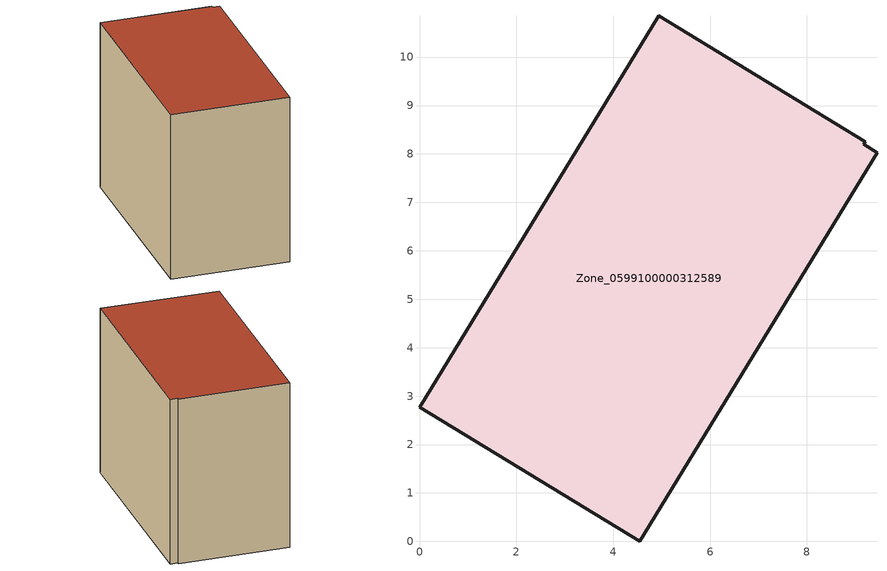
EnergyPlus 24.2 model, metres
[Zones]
Zone_0599100000312589
 floor ground (C_G): 9.17,8.2 9.45,8.03 4.54,0 0,2.77 4.94,10.86 9.2,8.26 z0
 wall outside (C_F): 4.94,10.86 0,2.77 4.54,0 9.45,8.03 9.17,8.2 9.2,8.26 4.94,10.86 z0:7.73
 roof outside (C_R): 9.45,8.03 9.17,8.2 9.2,8.26 4.94,10.86 0,2.77 4.54,0 z7.73
[BUILDING]
Pand.0599100000312589: North Axis=0; Terrain=City; Loads Convergence Tolerance Value=0.04; Temperature Convergence Tolerance Value=0.4; Solar Distribution=FullExterior; Maximum Number of Warmup Days=25; Minimum Number of Warmup Days=1
[Site:Location]
Rotterdam.The.Hague.AP_ZH_NLD Design_Conditions: Latitude=51.96; Longitude=4.45; Time Zone=1; Elevation=-4.5
[SITE:GROUNDTEMPERATURE:BUILDINGSURFACE]
18, 18, 18, 18, 18, 18, 18, 18, 18, 18, 18, 18
[MATERIAL] Thermal Absorptance=0.9; Solar Absorptance=0.7; Visible Absorptance=0.7
Name | Roughness | Thickness | Conductivity | Density | Specific Heat
G.TC.1975-1991 | MediumSmooth | 0.15 | 0.288461 | 540 | 1210
F.TC.1975-1991 | Rough | 0.3 | 0.230769 | 1920 | 840
R.TC.1975-1991 | MediumRough | 0.2 | 0.153846 | 1500 | 1000
[CONSTRUCTION]
C_G: G.TC.1975-1991
C_F: F.TC.1975-1991
C_R: R.TC.1975-1991
[ZONE]
Zone_0599100000312589: Type=1; Multiplier=1; Ceiling Height=Autocalculate; Volume=Autocalculate; Floor Area=autocalculate; Part of Total Floor Area=Yes
[ZONEINFILTRATION:DESIGNFLOWRATE]
Infil_Zone_0599100000312589: Zone or ZoneList or Space or SpaceList=Zone_0599100000312589; Schedule=AlwaysOn; Design Flow Rate Calculation Method=Flow/Area; Flow Rate per Floor Area=0.003; Constant Term Coefficient=1; Temperature Term Coefficient=0; Velocity Term Coefficient=0; Velocity Squared Term Coefficient=0
[HVACTEMPLATE:ZONE:IDEALLOADSAIRSYSTEM]
Zone_0599100000312589: Maximum Heating Supply Air Temperature=50; Minimum Cooling Supply Air Temperature=13; Maximum Heating Supply Air Humidity Ratio=0.0156; Minimum Cooling Supply Air Humidity Ratio=0.0077; Heating Limit=NoLimit; Cooling Limit=NoLimit; Dehumidification Control Type=ConstantSensibleHeatRatio; Cooling Sensible Heat Ratio=0.7; Dehumidification Setpoint=60; Humidification Control Type=None; Humidification Setpoint=30; Outdoor Air Method=None; Outdoor Air Flow Rate per Person=0.00944; Outdoor Air Flow Rate per Zone Floor Area=0; Outdoor Air Flow Rate per Zone=0; Demand Controlled Ventilation Type=None; Outdoor Air Economizer Type=NoEconomizer; Heat Recovery Type=None; Sensible Heat Recovery Effectiveness=0.7; Latent Heat Recovery Effectiveness=0.65
[ZONECONTROL:THERMOSTAT]
ThermostatControl_Zone_0599100000312589: Zone or ZoneList=Zone_0599100000312589; Control Type Schedule=DualSetpointControlType; Control 1=Thermostat_Zone_0599100000312589; Temperature Difference Between Cutout And Setpoint=0
[THERMOSTATSETPOINT:DUALSETPOINT]
Thermostat_Zone_0599100000312589: Heating Setpoint Temperature Schedule=HeatingSetpoint_Zone_0599100000312589; Cooling Setpoint Temperature Schedule=CoolingSetpoint_Zone_0599100000312589
[SCHEDULE:COMPACT]
HeatingSetpoint_Zone_0599100000312589: Through: 12/31, For: AllDays, Until: 24:00, 21
CoolingSetpoint_Zone_0599100000312589: Through: 12/31, For: AllDays, Until: 24:00, 24
DualSetpointControlType: Through: 12/31, For: AllDays, Until: 24:00, 4
AlwaysOn: Through: 12/31, For: AllDays, Until: 24:00, 1
